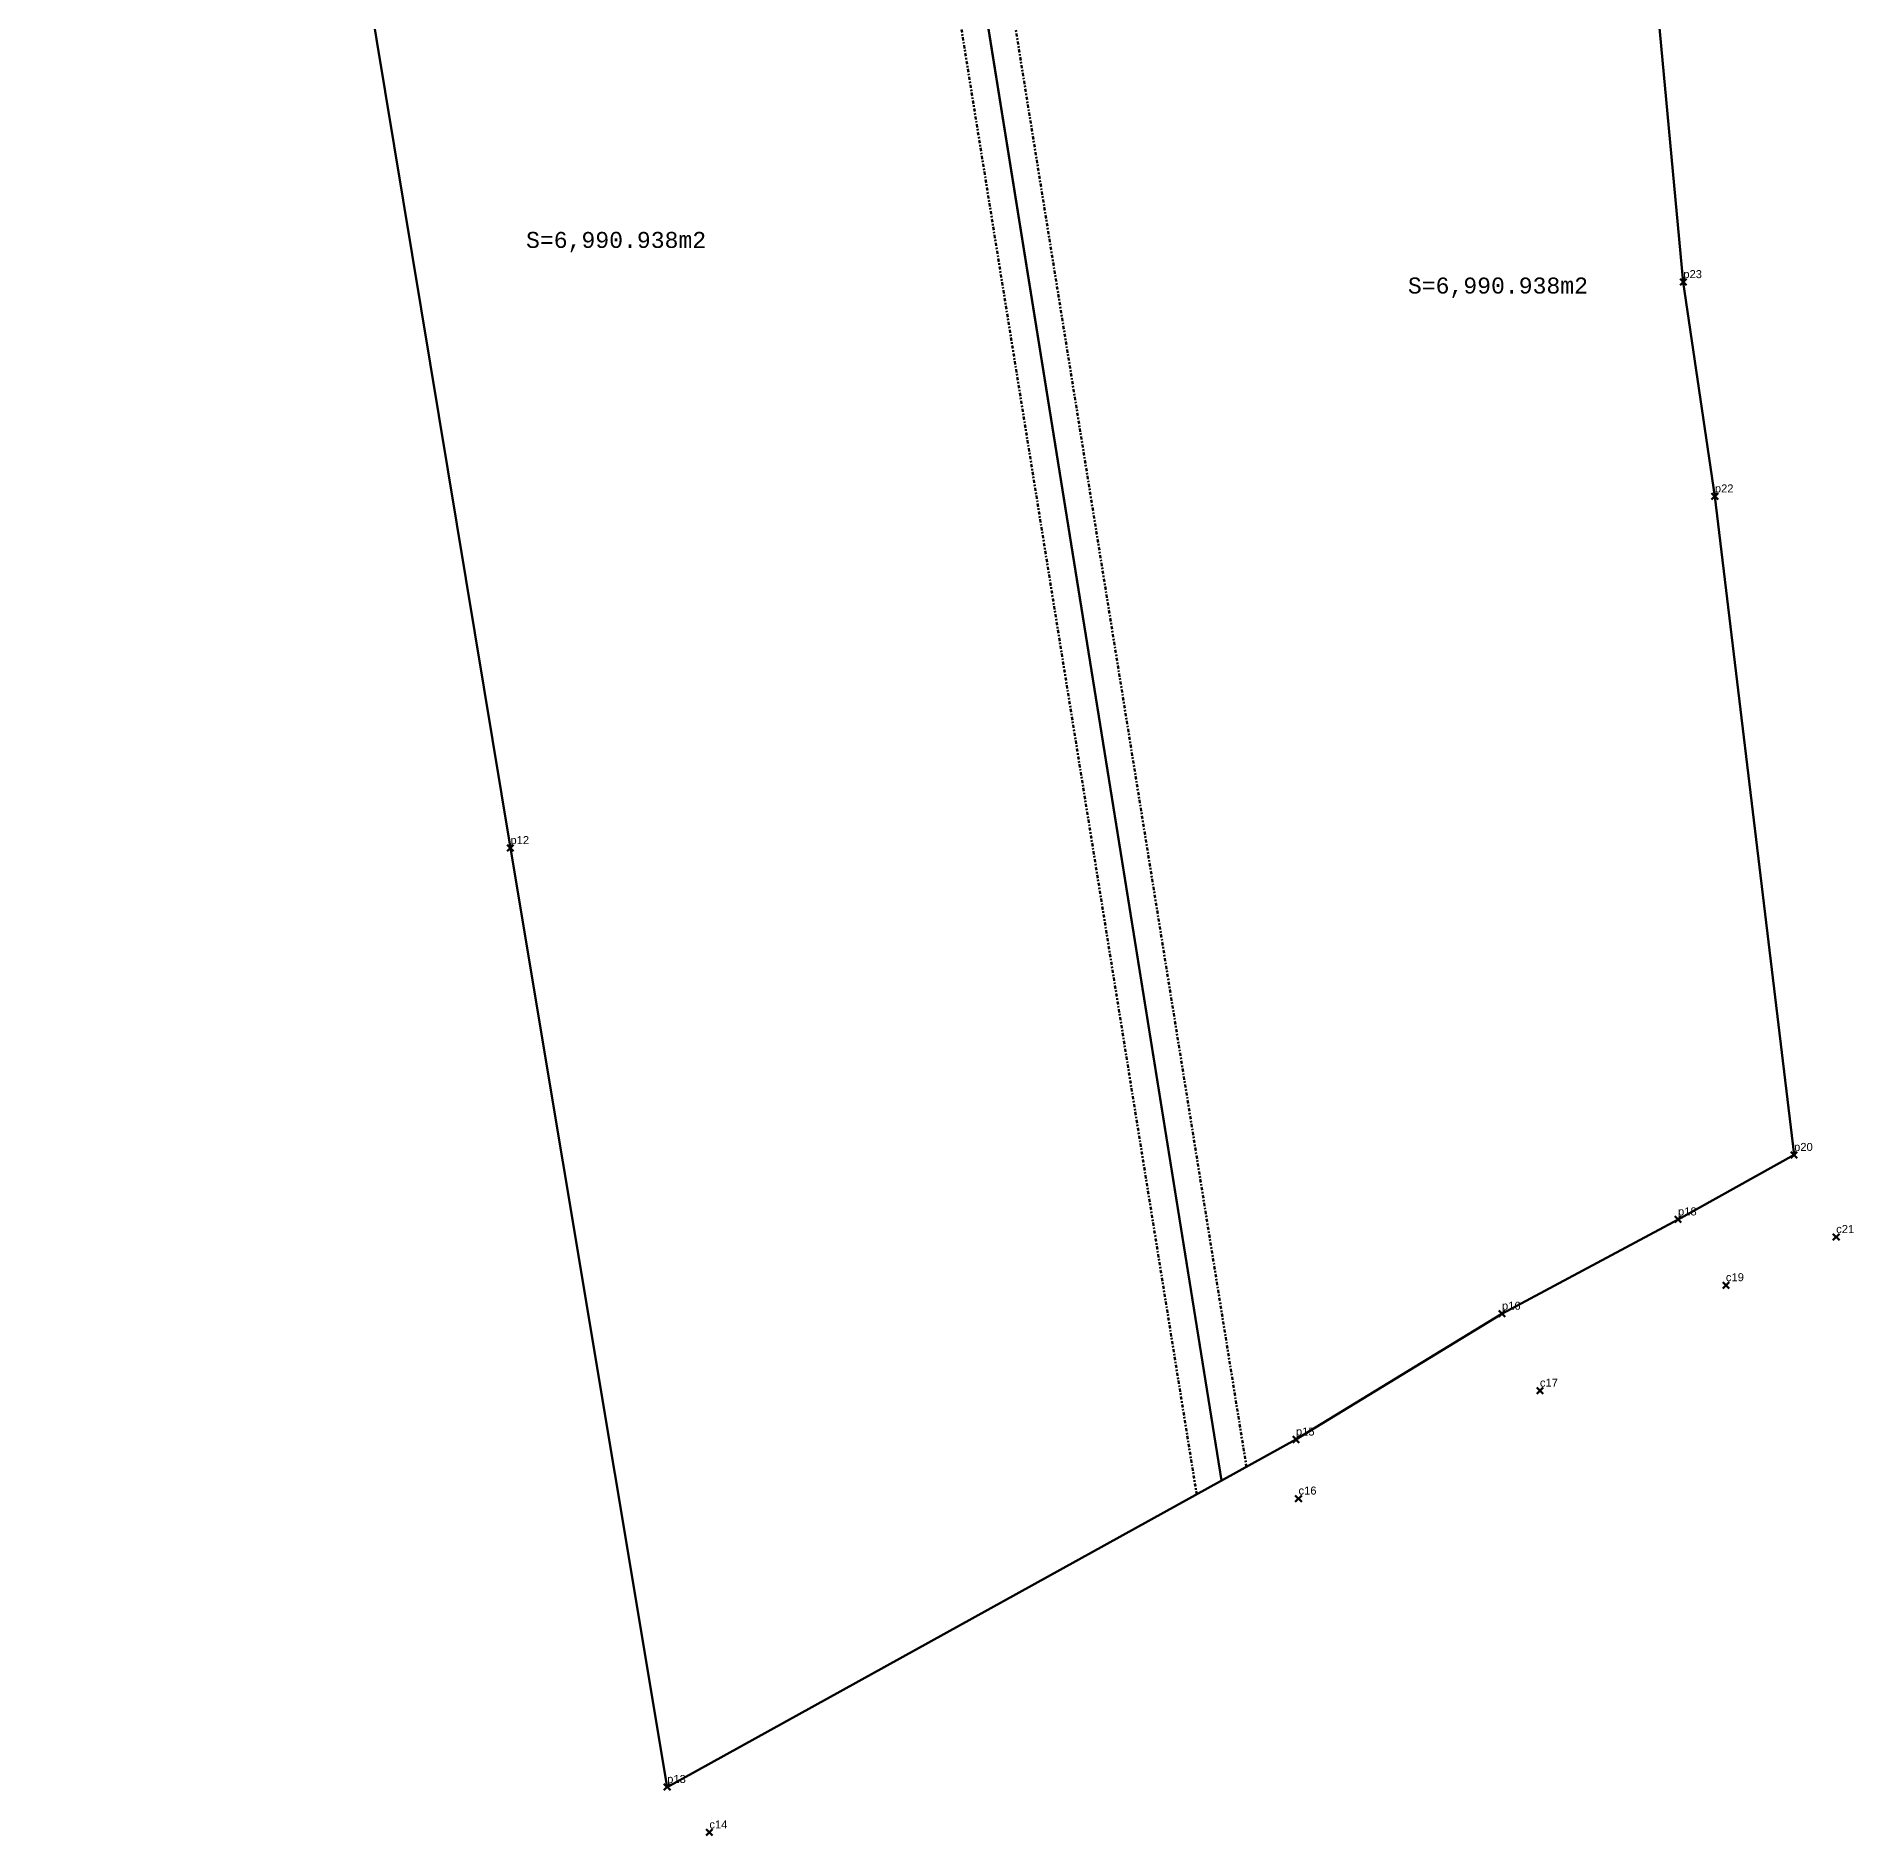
# Model space of a CAD drawing. Header units: millimetres. Extents: x 608805 to 610321, y 1323635 to 1324629.
# Drawn here: x 610207.1 to 610320.6, y 1324174.3 to 1324286.7 of the extents above; entities that cross this region are included whole.
import ezdxf
from ezdxf.enums import TextEntityAlignment as Align

# ---------------------------------------------------------------- set-up
doc = ezdxf.new("R2010")
doc.units = ezdxf.units.MM
doc.header["$PDMODE"] = 3
doc.header["$PDSIZE"] = 0.2
doc.linetypes.add('CENTRO1', pattern=[0.44, 0.2, -0.08, 0.08, -0.08])
doc.layers.get('0').update_dxf_attribs({"color": 1, "linetype": 'CONTINUOUS', "lineweight": 100})
doc.layers.add('Point', color=5, linetype='CONTINUOUS', lineweight=100)
doc.layers.add('Point_Name', color=1, linetype='CONTINUOUS', lineweight=100)
doc.styles.add('MONOTXT4', font='monotxt4.shx')
doc.styles.get("Standard").update_dxf_attribs({"font": 'arial.ttf', "width": 0.65})

msp = doc.modelspace()

# ---------------------------------------------------------------- linework, layer by layer
at = {"color": 7, "true_color": 0xffffff}
msp.add_line((610253.06, 1324371.52), (610281.15, 1324196.51), dxfattribs=at)
msp.add_line((610253.06, 1324371.52), (610281.15, 1324196.51), dxfattribs=at)
msp.add_lwpolyline([(610207.11, 1324420.27), (610227.23, 1324293.37), (610236.73, 1324236.03), (610246.52, 1324177.37), (610285.8, 1324199.08), (610298.67, 1324206.94), (610309.67, 1324212.83), (610316.92, 1324216.86), (610311.97, 1324258), (610310, 1324271.39), (610307.73, 1324295.79), (610305.14, 1324314.82), (610302.76, 1324333.92), (610295.97, 1324394.66), (610290.38, 1324444.48)])
msp.add_lwpolyline([(610207.11, 1324420.27), (610227.23, 1324293.37), (610236.73, 1324236.03), (610246.52, 1324177.37), (610285.8, 1324199.08), (610298.67, 1324206.94), (610309.67, 1324212.83), (610316.92, 1324216.86), (610311.97, 1324258), (610310, 1324271.39), (610307.73, 1324295.79), (610305.14, 1324314.82), (610302.76, 1324333.92), (610295.97, 1324394.66), (610290.38, 1324444.48)])
for points in [[(610316.92, 1324216.86), (610311.97, 1324258), (610310, 1324271.39), (610307.73, 1324295.79), (610305.14, 1324314.82), (610302.76, 1324333.92), (610298.17, 1324375.01), (610215.31, 1324368.6), (610227.23, 1324293.37), (610236.73, 1324236.03), (610246.52, 1324177.37), (610285.8, 1324199.08), (610298.67, 1324206.94), (610309.67, 1324212.83), (610316.92, 1324216.86)], [(610316.92, 1324216.86), (610311.97, 1324258), (610310, 1324271.39), (610307.73, 1324295.79), (610305.14, 1324314.82), (610302.76, 1324333.92), (610298.17, 1324375.01), (610215.31, 1324368.6), (610227.23, 1324293.37), (610236.73, 1324236.03), (610246.52, 1324177.37), (610285.8, 1324199.08), (610298.67, 1324206.94), (610309.67, 1324212.83), (610316.92, 1324216.86)], [(610281.15, 1324196.51), (610253.06, 1324371.52)], [(610281.15, 1324196.51), (610253.06, 1324371.52)]]:
    msp.add_lwpolyline(points, dxfattribs=at)
at = {"color": 2, "linetype": 'CENTRO1'}
for points in [[(610282.71, 1324197.37), (610254.74, 1324371.65)], [(610279.6, 1324195.65), (610251.39, 1324371.39)]]:
    msp.add_lwpolyline(points, dxfattribs=at)
at = {"layer": 'Point'}
for p in [(610310, 1324271.39, 2.97), (610310, 1324271.39, 2.97), (610311.97, 1324258, 3.44), (610311.97, 1324258, 3.44), (610236.73, 1324236.03, 6.01), (610236.73, 1324236.03, 6.01), (610316.92, 1324216.86, 4.02), (610316.92, 1324216.86, 4.02), (610309.67, 1324212.83, 4.09), (610309.67, 1324212.83, 4.09), (610319.55, 1324211.73, 3.63), (610319.55, 1324211.73, 3.63), (610312.66, 1324208.72, 3.81), (610312.66, 1324208.72, 3.81), (610298.67, 1324206.94, 5.03), (610298.67, 1324206.94, 5.03), (610301.04, 1324202.13, 4.02), (610301.04, 1324202.13, 4.02), (610285.8, 1324199.08, 4.91), (610285.8, 1324199.08, 4.91), (610285.96, 1324195.39, 4.97), (610285.96, 1324195.39, 4.97), (610246.52, 1324177.37, 6.14), (610246.52, 1324177.37, 6.14), (610249.16, 1324174.53, 6.18), (610249.16, 1324174.53, 6.18)]:
    msp.add_point(p, dxfattribs=at)

# ---------------------------------------------------------------- texts
at = {"color": 2, "style": 'MONOTXT4'}
for p in [(610243.33, 1324273.9, -122.96), (610243.33, 1324273.9, -122.96), (610298.42, 1324271.05, -122.96), (610298.42, 1324271.05, -122.96)]:
    msp.add_text('S=6,990.938m2', height=1, dxfattribs=at).set_placement(p, align=Align.MIDDLE)
at = {"layer": 'Point_Name'}
for s, p in [('p23', (610310, 1324271.64, -122.96)), ('p23', (610310, 1324271.64, -122.96)), ('p22', (610311.97, 1324258.25, -122.96)), ('p22', (610311.97, 1324258.25, -122.96)), ('p12', (610236.73, 1324236.28, -122.96)), ('p12', (610236.73, 1324236.28, -122.96)), ('p20', (610316.92, 1324217.11, -122.96)), ('p20', (610316.92, 1324217.11, -122.96)), ('p18', (610309.67, 1324213.08, -122.96)), ('p18', (610309.67, 1324213.08, -122.96)), ('c21', (610319.55, 1324211.98, -122.96)), ('c21', (610319.55, 1324211.98, -122.96)), ('c19', (610312.66, 1324208.97, -122.96)), ('c19', (610312.66, 1324208.97, -122.96)), ('p16', (610298.67, 1324207.19, -122.96)), ('p16', (610298.67, 1324207.19, -122.96)), ('c17', (610301.04, 1324202.38, -122.96)), ('c17', (610301.04, 1324202.38, -122.96)), ('p15', (610285.8, 1324199.33, -122.96)), ('p15', (610285.8, 1324199.33, -122.96)), ('c16', (610285.96, 1324195.64, -122.96)), ('c16', (610285.96, 1324195.64, -122.96)), ('p13', (610246.52, 1324177.62, -122.96)), ('p13', (610246.52, 1324177.62, -122.96)), ('c14', (610249.16, 1324174.78, -122.96)), ('c14', (610249.16, 1324174.78, -122.96))]:
    msp.add_text(s, height=0.5, dxfattribs=at).set_placement(p)

doc.saveas('drawing.dxf')
